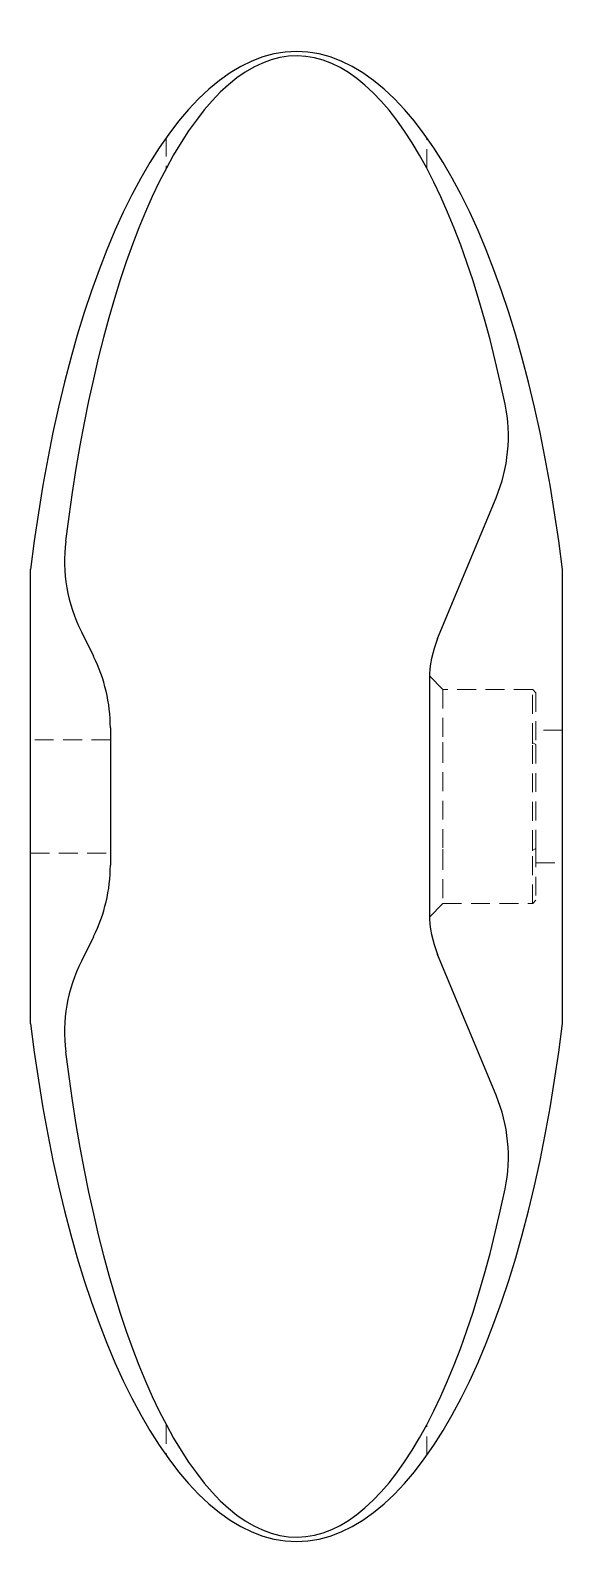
# Model space of a CAD drawing. Header units: millimetres. Extents: x 65 to 241, y 6 to 176.
# Drawn here: x 205.1 to 240.9, y 5.6 to 108.4 of the extents above.
import ezdxf

# ---------------------------------------------------------------- set-up
doc = ezdxf.new("R2010")
doc.units = ezdxf.units.MM
doc.linetypes.add('HIDDEN', pattern=[1.905, 1.27, -0.635])

msp = doc.modelspace()

# ---------------------------------------------------------------- linework, layer by layer
at = {"color": 7, "linetype": 'HIDDEN', "lineweight": 18}
for p, q in [((214.25, 101.23), (214.25, 99.17)), ((231.75, 99.17), (231.75, 101.22)), ((232.82, 64.19), (231.93, 65.09)), ((232.82, 64.19), (232.82, 64.18)), ((238.87, 64.19), (232.82, 64.19)), ((232.82, 64.18), (232.82, 60.65)), ((238.85, 60.65), (238.85, 64.18)), ((239.07, 63.96), (238.87, 64.19)), ((239.07, 63.96), (239.07, 60.48)), ((210.5, 60.8), (205.14, 60.8)), ((240.86, 61.46), (239.07, 61.46)), ((232.82, 60.65), (232.82, 60.53)), ((232.82, 60.53), (232.82, 53.47)), ((238.85, 53.47), (238.85, 60.53)), ((239.07, 60.48), (238.87, 60.6)), ((239.07, 60.48), (239.07, 53.52)), ((232.82, 53.47), (232.82, 53.35)), ((239.07, 53.52), (238.87, 53.4)), ((239.07, 53.52), (239.07, 50.04)), ((205.14, 53.2), (210.5, 53.2)), ((232.82, 53.35), (232.82, 49.82)), ((238.85, 49.82), (238.85, 53.35)), ((239.07, 52.54), (240.86, 52.54)), ((231.93, 48.91), (232.82, 49.81)), ((232.82, 49.82), (232.82, 49.81)), ((232.82, 49.81), (238.87, 49.81)), ((239.07, 50.04), (238.87, 49.81)), ((214.25, 14.82), (214.25, 12.77)), ((231.75, 12.78), (231.75, 14.83))]:
    msp.add_line(p, q, dxfattribs=at)
at = {"color": 7, "linetype": 'Continuous', "lineweight": 25}
for p, q in [((232.48, 67.6), (236.41, 77.04)), ((205.14, 41.75), (205.14, 72.25)), ((240.86, 41.75), (240.86, 72.25)), ((208.55, 68.05), (209.37, 66.41)), ((231.93, 64.86), (231.93, 49.14)), ((210.5, 61.61), (210.5, 52.39)), ((209.37, 47.59), (208.55, 45.95)), ((236.41, 36.96), (232.48, 46.4))]:
    msp.add_line(p, q, dxfattribs=at)
for centre, radius, start, end in [((226.52, 81.16), 10.71, 337.3801, 11.7241), ((218.13, 72.84), 10.71, 173.0431, 206.5651), ((239.07, 64.86), 7.14, 157.3801, 180), ((199.79, 61.61), 10.71, 0, 26.5651), ((199.79, 52.39), 10.71, 333.4349, 0), ((239.07, 49.14), 7.14, 180, 202.6199), ((218.13, 41.16), 10.71, 153.4349, 186.9569), ((226.52, 32.84), 10.71, 348.2759, 22.6199)]:
    msp.add_arc(centre, radius, start, end, dxfattribs=at)
at = {"color": 7, "linetype": 'HIDDEN', "lineweight": 18}
for centre, start, end in [((238.99, 60.53), 150, 180), ((238.99, 53.47), 180, 210)]:
    msp.add_arc(centre, 0.143, start, end, dxfattribs=at)
at = {"color": 7, "linetype": 'Continuous', "lineweight": 25}
for major_axis, ratio, start_param, end_param in [((0, 49.71), 0.332256, 5.270706, 7.502025), ((0, -50), 0.375, 1.880641, 4.402544), ((0, -50), 0.375, 5.022234, 7.544137), ((0, 49.71), 0.332256, 1.922753, 4.154072)]:
    msp.add_ellipse((223, 57), major_axis=major_axis, ratio=ratio, start_param=start_param, end_param=end_param, dxfattribs=at)
at = {"color": 7, "linetype": 'HIDDEN', "lineweight": 18}
for centre, major_axis, start_param, end_param in [((238.99, 64.05), (-0.138, 0.138), 6.021386, 6.544985), ((238.99, 60.53), (-0.138, 0.138), 0.261799, 0.785398), ((238.99, 53.47), (0.138, 0.138), 2.356194, 2.879793), ((238.99, 49.95), (0.138, 0.138), 2.879793, 3.403392)]:
    msp.add_ellipse(centre, major_axis=major_axis, ratio=0.267949, start_param=start_param, end_param=end_param, dxfattribs=at)
for points, knots in [([(231.93, 65.07), (231.93, 65.07), (231.93, 65.09), (231.93, 65.03), (231.93, 64.96), (231.93, 64.95)], [0, 0, 0, 0, 0.21328, 0.875009, 1, 1, 1, 1]), ([(231.93, 49.05), (231.93, 49.01), (231.93, 48.93), (231.93, 48.93), (231.93, 48.93)], [0, 0, 0, 0, 0.569095, 1, 1, 1, 1])]:
    msp.add_open_spline(points, degree=3, knots=knots, dxfattribs=at)

doc.saveas('drawing.dxf')
